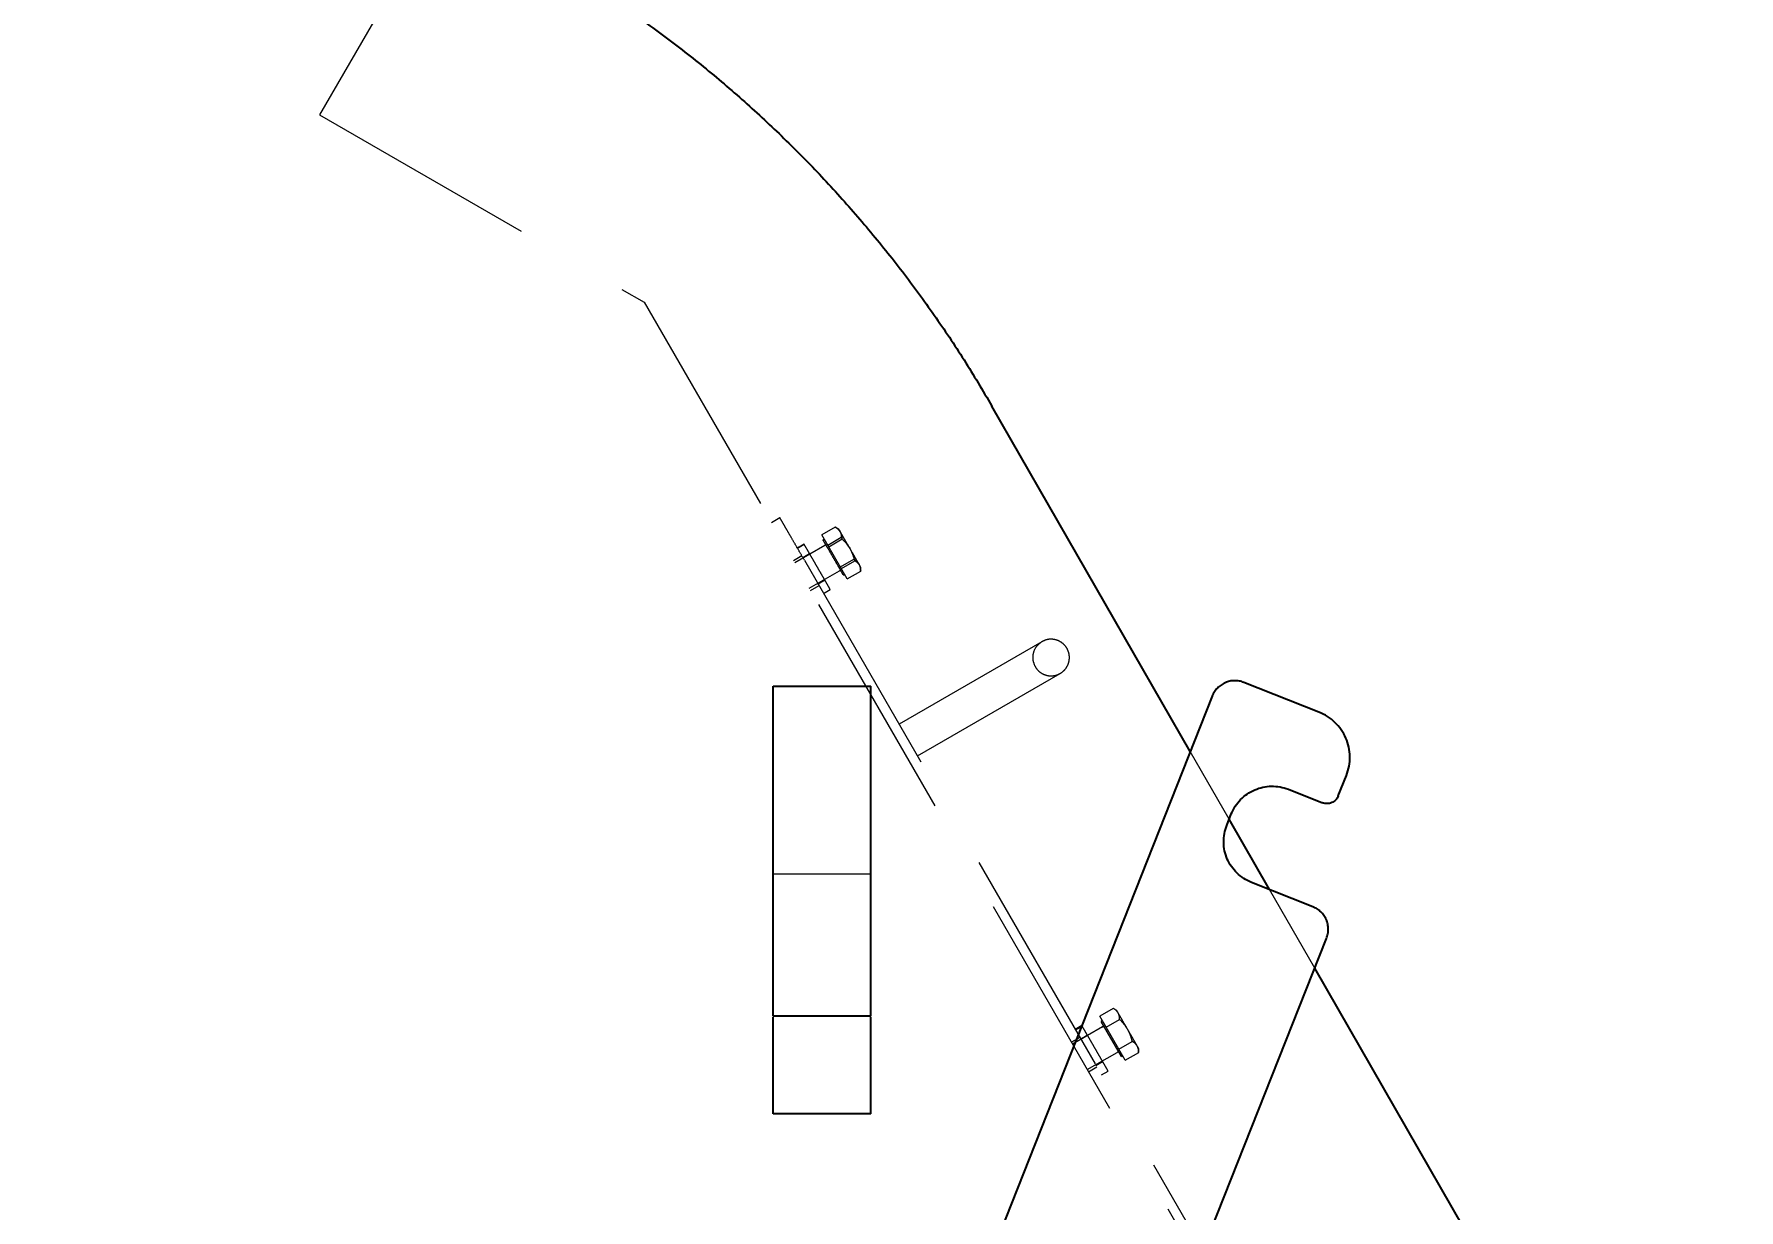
# Model space of a CAD drawing. Header units: millimetres. Extents: x 1293 to 41893, y 1011 to 26911.
# Drawn here: x 11775.5 to 12240.6, y 7278.3 to 7599.1 of the extents above; entities that cross this region are included whole.
import ezdxf

# ---------------------------------------------------------------- set-up
doc = ezdxf.new("R2010")
doc.units = ezdxf.units.MM
doc.header["$LTSCALE"] = 50
doc.linetypes.add('HIDDEN', pattern=[1.905, 1.27, -0.635])
doc.layers.add('CAPA_1', color=7, linetype='Continuous')
doc.layers.add('MAQUINAS', color=11, linetype='Continuous')
doc.styles.add('SLDTEXTSTYLE0', font='TXT', dxfattribs={"width": 0.75})
doc.dimstyles.new('SLDDIMSTYLE0', dxfattribs={"dimtxt": 100, "dimasz": 100, "dimexe": 0, "dimexo": 0.0625, "dimgap": 25, "dimtad": 2, "dimdec": 0, "dimlfac": 1.5, "dimrnd": 1e-09, "dimzin": 12, "dimdsep": 46, "dimtxsty": 'SLDTEXTSTYLE0', "dimsah": 1, "dimcen": 0.09, "dimadec": 0, "dimazin": 3, "dimtfac": 1, "dimtdec": 0, "dimtofl": 0, "dimtmove": 0, "dimatfit": 3, "dimfxl": 1, "dimfrac": 2, "dimtolj": 1, "dimtzin": 12, "dimarcsym": 0})

# ---------------------------------------------------------------- blocks, each defined once
blk = doc.blocks.new('_D_5')
at = {"layer": 'CAPA_1', "transparency": 16777216}
for p, q in [((11574.4, 7831.18), (17588.06, 7831.18)), ((17538.06, 7831.18), (17538.06, 4708.49)), ((16485.16, 4708.49), (17588.06, 4708.49))]:
    blk.add_line(p, q, dxfattribs=at)
for points in [[(17538.06, 7831.18), (17522.68, 7731.18), (17553.45, 7731.18)], [(17538.06, 4708.49), (17553.45, 4808.49), (17522.68, 4808.49)]]:
    blk.add_solid(points, dxfattribs=at)
at = {"layer": 'CAPA_1', "transparency": 16777216, "insert": (17409.15, 6122.06), "char_height": 100, "attachment_point": 1, "rotation": 90, "style": 'SLDTEXTSTYLE0'}
blk.add_mtext('4684', dxfattribs=at)
blk = doc.blocks.new('_D_15')
at = {"layer": 'CAPA_1', "transparency": 16777216}
for p, q in [((6530.12, 8742.38), (6530.12, 9415.65)), ((16745.16, 6492), (16745.16, 9415.65)), ((6530.12, 9365.65), (16745.16, 9365.65))]:
    blk.add_line(p, q, dxfattribs=at)
for points in [[(6530.12, 9365.65), (6630.12, 9350.26), (6630.12, 9381.03)], [(16745.16, 9365.65), (16645.16, 9381.03), (16645.16, 9350.26)]]:
    blk.add_solid(points, dxfattribs=at)
at = {"layer": 'CAPA_1', "transparency": 16777216, "insert": (11452.92, 9494.55), "char_height": 100, "attachment_point": 1, "style": 'SLDTEXTSTYLE0'}
blk.add_mtext('15323', dxfattribs=at)

msp = doc.modelspace()

# ---------------------------------------------------------------- linework, layer by layer
at = {"layer": 'MAQUINAS', "linetype": 'HIDDEN', "lineweight": 18}
for p, q in [((11868.0250107, 7602.4845898), (11853.358344, 7577.0811779)), ((11853.358344, 7577.0811779), (11941.8587427, 7525.9854489)), ((11941.8587427, 7525.9854489), (12187.5502008, 7100.4353606)), ((11978.9305395, 7467.1085467), (11976.6211384, 7465.7752134)), ((11994.0431241, 7464.5810961), (11990.3733977, 7462.4623786)), ((11997.2949291, 7450.4739347), (11990.3733977, 7462.4623786)), ((11991.0674967, 7461.2601639), (11990.7210288, 7461.0601305)), ((11991.9721533, 7459.6932528), (11995.6418796, 7461.8119703)), ((11992.2354079, 7459.2372824), (11995.9051342, 7461.3559999)), ((11994.0430049, 7464.5813024), (11994.1861699, 7464.4846685)), ((11994.0431241, 7464.5810961), (11994.1887395, 7464.4829349)), ((11994.1965087, 7464.4963914), (11994.1938308, 7464.4979375)), ((11994.9679913, 7464.0509757), (11994.1965087, 7464.4963914)), ((11995.6418796, 7461.8119703), (11995.8528444, 7461.5833987)), ((11995.644191, 7461.8079667), (11995.8480792, 7461.5870592)), ((11984.9305296, 7456.7162361), (11982.6211384, 7455.3829085)), ((11991.1412854, 7459.5322249), (11982.9544685, 7454.805564)), ((11985.5215001, 7459.9326451), (11983.6855362, 7458.8726508)), ((11984.0741216, 7459.0951149), (11983.6857549, 7458.872272)), ((11983.6858687, 7458.8720749), (11985.5292614, 7459.9192022)), ((11985.5216204, 7459.9324368), (11983.6920921, 7458.8612957)), ((11983.6926619, 7458.8603088), (11985.545284, 7459.8914502)), ((11985.088335, 7459.6807313), (11985.4755308, 7459.9055996)), ((11985.1888667, 7456.2687831), (11987.0337497, 7457.313352)), ((11987.0261087, 7457.3265866), (11985.205233, 7456.2404359)), ((11985.5972062, 7455.5615413), (12147.2638728, 7175.5466607)), ((11987.0250493, 7457.3284215), (11986.7339275, 7457.1582083)), ((11995.4329189, 7453.6990308), (11999.1026452, 7455.8177483)), ((11997.836364, 7459.0828085), (11997.982952, 7458.8289107)), ((11997.836364, 7459.0828085), (11997.9634276, 7458.8163017)), ((11997.8387351, 7459.0787017), (11997.961673, 7458.82085)), ((11986.9544685, 7447.8773607), (11995.1412854, 7452.6040217)), ((11995.6711363, 7452.4862929), (11995.6856526, 7452.46115)), ((11995.6961736, 7453.2430604), (11999.3658999, 7455.3617779)), ((11996.2543622, 7451.4761161), (11996.6008301, 7451.6761494)), ((11997.2949291, 7450.4739347), (12000.9646554, 7452.5926521)), ((12000.9679913, 7452.7647472), (12000.9679913, 7453.6586709)), ((11987.2878051, 7447.3000047), (11989.5971963, 7448.6333323)), ((11989.2926716, 7449.0541179), (11991.1748335, 7450.1407845)), ((11990.8422029, 7446.4769405), (11992.6781668, 7447.5369348)), ((12050.4016827, 7433.3168954), (12011.4305395, 7410.8168954)), ((12016.4305395, 7402.1566414), (12055.4016827, 7424.6566414)), ((12101.4948346, 7384.8614998), (12090.8849707, 7403.3393262)), ((12003.72684, 7369.8435736), (11977.0601733, 7369.8435736)), ((12124.836535, 7344.2102817), (12112.5180443, 7365.6638023)), ((12069.8731214, 7333.2396879), (12066.2033951, 7331.1209704)), ((12073.1315984, 7319.1209704), (12066.2033951, 7331.1209704)), ((12066.9008301, 7329.9129776), (12066.5543622, 7329.7129443)), ((12067.9354459, 7328.1209704), (12071.6051722, 7330.2396879)), ((12070.8013247, 7332.7037895), (12069.8673468, 7333.2430219)), ((12060.7176749, 7325.3423832), (12058.4544718, 7324.0357223)), ((12066.9746187, 7328.1850387), (12058.7878018, 7323.4583777)), ((12061.3086454, 7328.5587922), (12059.5188695, 7327.5254646)), ((12059.5516308, 7327.4687205), (12061.3213807, 7328.5367341)), ((12061.3535379, 7328.4810362), (12059.597106, 7327.389955)), ((12059.5990756, 7327.3865436), (12061.4318315, 7328.3454276)), ((12062.8119788, 7325.9549425), (12060.9760049, 7324.8949425)), ((12060.9885174, 7324.8732702), (12062.8123623, 7325.9542781)), ((12062.8345253, 7325.9158907), (12061.034336, 7324.7939102)), ((12072.0876955, 7320.1289298), (12066.5543622, 7329.7129443)), ((12062.7878018, 7316.5301745), (12070.9746187, 7321.2568354)), ((12071.3995476, 7322.1209704), (12075.0692739, 7324.2396879)), ((12073.1315984, 7319.1209704), (12076.8013247, 7321.2396879)), ((12076.8013247, 7321.2396879), (12076.8013247, 7322.3114846)), ((12063.1211384, 7315.9528185), (12065.3843416, 7317.2594794)), ((12065.1260049, 7317.7069316), (12066.9619788, 7318.7669316)), ((12066.6755362, 7315.1297543), (12068.4653121, 7316.1630819)), ((12072.0876955, 7320.1289298), (12072.4341634, 7320.3289631))]:
    msp.add_line(p, q, dxfattribs=at)
at = {"layer": 'MAQUINAS', "linetype": 'Continuous', "lineweight": 25}
for p, q in [((12090.8849707, 7403.3393262), (12036.7494008, 7497.6202402)), ((12096.8727438, 7418.4636361), (11965.0615351, 7085.5262403)), ((11977.0601733, 7421.1769069), (12003.72684, 7421.1769069)), ((12125.9805909, 7414.1098492), (12105.5253393, 7422.2081628)), ((12131.2610132, 7391.2259532), (12133.4696442, 7396.8046582)), ((12117.6368738, 7393.0347415), (12126.9347155, 7389.3536899)), ((11977.0601733, 7344.5102403), (11977.0601733, 7387.8435736)), ((12003.72684, 7344.5102403), (12003.72684, 7387.8435736)), ((12100.8351847, 7383.195313), (12102.0622019, 7386.2945935)), ((12112.5180443, 7365.6638023), (12101.4948346, 7384.8614998)), ((12124.3114477, 7360.9947481), (12107.5753327, 7367.6206411)), ((12039.6900389, 7129.1416775), (12128.0559743, 7352.3421526)), ((12246.3935066, 7132.5102403), (12124.836535, 7344.2102817)), ((11977.0601733, 7331.1769069), (12003.72684, 7331.1769069)), ((11977.0601733, 7311.1769069), (11977.0601733, 7330.9435669)), ((12003.72684, 7311.1769069), (12003.72684, 7330.9435736)), ((12003.72684, 7304.5102403), (11977.0601733, 7304.5102403))]:
    msp.add_line(p, q, dxfattribs=at)
at = {"layer": 'MAQUINAS', "linetype": 'HIDDEN', "lineweight": 18}
for centre, start, end in [((11990.9412854, 7459.8786351), 300, 30), ((11995.3412854, 7452.2576115), 30, 120), ((12066.7746187, 7328.5314488), 300, 30), ((12071.1746187, 7320.9104253), 30, 120)]:
    msp.add_arc(centre, 0.4, start, end, dxfattribs=at)
at = {"layer": 'MAQUINAS', "linetype": 'Continuous', "lineweight": 25}
for points in [[(11913.4165986, 7620.848392), (11917.6368716, 7618.3579913), (11926.0774176, 7613.3771897), (11938.3050102, 7605.2074931), (11950.1850887, 7596.5462417), (11961.6652115, 7587.3590808), (11972.7309362, 7577.677602), (11983.3585697, 7567.516914), (11993.5282756, 7556.8979096), (12003.2191444, 7545.8404072), (12012.4160472, 7534.3680874), (12021.0873803, 7522.4953656), (12029.2674537, 7510.2747125), (12034.2554185, 7501.8383976), (12036.7494008, 7497.6202402)], [(11977.0601733, 7387.8435736), (11977.0601733, 7389.2980123), (11977.0601733, 7392.2068896), (11977.0601733, 7396.4955479), (11977.0601733, 7400.6361695), (11977.0601733, 7404.5579022), (11977.0601733, 7408.1936633), (11977.0601733, 7411.4811721), (11977.0601733, 7414.3644462), (11977.0601733, 7416.793153), (11977.0601733, 7418.7294644), (11977.0601733, 7420.1263375), (11977.0601733, 7421.0117924), (11977.0601733, 7421.1218687), (11977.0601733, 7421.1769069)], [(12003.72684, 7387.8435736), (12003.72684, 7389.2980123), (12003.72684, 7392.2068896), (12003.72684, 7396.4955479), (12003.72684, 7400.6361695), (12003.72684, 7404.5579022), (12003.72684, 7408.1936633), (12003.72684, 7411.4811721), (12003.72684, 7414.3644462), (12003.72684, 7416.793153), (12003.72684, 7418.7294644), (12003.72684, 7420.1263375), (12003.72684, 7421.0117924), (12003.72684, 7421.1218687), (12003.72684, 7421.1769069)], [(12105.5253393, 7422.2081628), (12105.1105133, 7422.3457089), (12104.2808615, 7422.620801), (12102.9646534, 7422.7155384), (12101.6592272, 7422.5697077), (12100.406581, 7422.167063), (12099.2555968, 7421.5295044), (12098.2557006, 7420.677676), (12097.4237976, 7419.6533147), (12097.0564284, 7418.8601956), (12096.8727438, 7418.4636361)], [(12133.4696442, 7396.8046582), (12133.7447363, 7397.6343101), (12134.2949206, 7399.2936139), (12134.4843955, 7401.9260299), (12134.192734, 7404.5368823), (12133.3874445, 7407.0421748), (12132.1123275, 7409.3441431), (12130.4086706, 7411.3439356), (12128.359948, 7413.0077417), (12126.7737099, 7413.74248), (12125.9805909, 7414.1098492)], [(12102.0622019, 7386.2945935), (12102.3928342, 7387.0084007), (12103.0540987, 7388.436015), (12104.5515242, 7390.2798653), (12106.3513374, 7391.8131565), (12108.4231089, 7392.9607618), (12110.6778721, 7393.6855223), (12113.0276393, 7393.9480177), (12115.3968137, 7393.7774903), (12116.8901871, 7393.2823244), (12117.6368738, 7393.0347415)], [(12131.2610132, 7391.2259532), (12131.0536415, 7390.8382767), (12130.6388979, 7390.0629235), (12129.5166074, 7389.3222188), (12128.2084091, 7389.0110969), (12127.35928, 7389.2394922), (12126.9347155, 7389.3536899)], [(12107.5753327, 7367.6206411), (12106.8615256, 7367.9512733), (12105.4339113, 7368.6125378), (12103.590061, 7370.1099633), (12102.0567698, 7371.9097766), (12100.9091644, 7373.981548), (12100.1844039, 7376.2363113), (12099.9219086, 7378.5860785), (12100.0924359, 7380.9552529), (12100.5876018, 7382.4486263), (12100.8351847, 7383.195313)], [(12128.0559743, 7352.3421526), (12128.1935204, 7352.7569786), (12128.4686125, 7353.5866305), (12128.56335, 7354.9028385), (12128.4175192, 7356.2082647), (12128.0148745, 7357.4609109), (12127.377316, 7358.6118951), (12126.5254875, 7359.6117913), (12125.5011262, 7360.4436944), (12124.7080072, 7360.8110636), (12124.3114477, 7360.9947481)], [(11977.0601733, 7331.1769069), (11977.0601733, 7331.2265298), (11977.0601733, 7331.3257754), (11977.0601733, 7332.1186106), (11977.0601733, 7333.3508611), (11977.0601733, 7335.0218176), (11977.0601733, 7337.0547676), (11977.0601733, 7339.3749348), (11977.0601733, 7341.8922602), (11977.0601733, 7343.6375802), (11977.0601733, 7344.5102403)], [(12003.72684, 7331.1769069), (12003.72684, 7331.2265298), (12003.72684, 7331.3257754), (12003.72684, 7332.1186106), (12003.72684, 7333.3508611), (12003.72684, 7335.0218176), (12003.72684, 7337.0547676), (12003.72684, 7339.3749348), (12003.72684, 7341.8922602), (12003.72684, 7343.6375802), (12003.72684, 7344.5102403)], [(11977.0601733, 7304.5102403), (11977.0601733, 7304.5350517), (11977.0601733, 7304.5846745), (11977.0601733, 7304.9810921), (11977.0601733, 7305.5972174), (11977.0601733, 7306.4326956), (11977.0601733, 7307.4491706), (11977.0601733, 7308.6092542), (11977.0601733, 7309.8679169), (11977.0601733, 7310.7405769), (11977.0601733, 7311.1769069)], [(12003.72684, 7304.5102403), (12003.72684, 7304.5350517), (12003.72684, 7304.5846745), (12003.72684, 7304.9810921), (12003.72684, 7305.5972174), (12003.72684, 7306.4326956), (12003.72684, 7307.4491706), (12003.72684, 7308.6092542), (12003.72684, 7309.8679169), (12003.72684, 7310.7405769), (12003.72684, 7311.1769069)]]:
    msp.add_open_spline(points, degree=3, dxfattribs=at)
at = {"layer": 'MAQUINAS', "linetype": 'HIDDEN', "lineweight": 18}
for points in [[(11985.5972062, 7455.5615413), (11985.1608762, 7456.3172871), (11984.2882161, 7457.8287786), (11983.0295534, 7460.0088463), (11981.8694699, 7462.01817), (11980.8529948, 7463.7787564), (11980.0175166, 7465.2258472), (11979.4013914, 7466.2930074), (11979.0049737, 7466.9796228), (11978.9553509, 7467.0655721), (11978.9305395, 7467.1085467)], [(11998.0996186, 7458.6268381), (11997.8370321, 7459.0816513), (11997.3118591, 7459.9912776), (11996.5694898, 7461.2770991), (11995.9107525, 7462.4180655), (11995.595738, 7462.9636866), (11995.4382307, 7463.2364972)], [(12000.6293792, 7454.2451642), (12000.4909118, 7454.4849968), (12000.213977, 7454.9646621), (11999.5967733, 7456.0336902), (11998.8821665, 7457.2714255), (11998.3604679, 7458.1750339), (11998.0996186, 7458.6268381)], [(12050.4016827, 7433.3168954), (12049.8718546, 7432.9242142), (12048.8121983, 7432.1388518), (12047.9590198, 7430.3111509), (12047.7840437, 7428.3017263), (12048.3090517, 7427.0917544), (12048.5715557, 7426.4867684)], [(12048.5715557, 7426.4867684), (12048.8533878, 7426.0826959), (12049.4170521, 7425.2745509), (12050.6625629, 7424.4397162), (12052.0741316, 7423.9810127), (12053.5641425, 7423.9575435), (12054.9951804, 7424.366078), (12056.2464429, 7425.1728404), (12057.2095185, 7426.3079768), (12057.8016447, 7427.6738276), (12057.9717738, 7429.1527521), (12057.705294, 7430.6173469), (12057.0250501, 7431.9416549), (12055.9900021, 7433.0109751), (12054.6878803, 7433.7356555), (12053.2360742, 7434.0441911), (12051.7400128, 7433.9439583), (12050.8477927, 7433.5259164), (12050.4016827, 7433.3168954)], [(12071.2032485, 7332.007637), (12071.0868915, 7332.2091733), (12070.8541775, 7332.6122457), (12070.8189423, 7332.6732749), (12070.8013247, 7332.7037895)], [(12073.8013247, 7327.507637), (12073.5393545, 7327.9613827), (12073.0154142, 7328.868874), (12072.2862239, 7330.1318686), (12071.6476384, 7331.2379311), (12071.3513784, 7331.7510684), (12071.2032485, 7332.007637)], [(12076.3994009, 7323.007637), (12076.2512709, 7323.2642057), (12075.9550109, 7323.777343), (12075.3164255, 7324.8834055), (12074.5872352, 7326.1464001), (12074.0632948, 7327.0538914), (12073.8013247, 7327.507637)], [(12076.8013247, 7322.3114846), (12076.7837071, 7322.3419992), (12076.7484718, 7322.4030284), (12076.5157579, 7322.8061008), (12076.3994009, 7323.007637)]]:
    msp.add_open_spline(points, degree=3, dxfattribs=at)
for points, knots in [([(11996.2335377, 7451.512185), (11996.2093161, 7451.5541381), (11996.1578556, 7451.6432703), (11995.5744185, 7452.6538131), (11994.6899565, 7454.1857463), (11993.6112526, 7456.0541161), (11992.519544, 7457.9450109), (11991.5632134, 7459.6014241), (11990.9421193, 7460.6771907), (11990.6673356, 7461.15313), (11990.7350959, 7461.0357656), (11990.7418533, 7461.0240615)], [0, 0, 0, 0, 0.11115366259, 0.23615366259, 0.36115366259, 0.48615366259, 0.61115366259, 0.73615366259, 0.86115366259, 0.98615366259, 1, 1, 1, 1]), ([(11995.4369559, 7463.2387053), (11995.2651808, 7463.4861018), (11994.9045458, 7464.0055009), (11994.3391141, 7464.383401), (11994.0430049, 7464.5813024)], [0, 0, 0, 0, 0.476312925, 1, 1, 1, 1]), ([(11995.4382307, 7463.2364972), (11995.2662691, 7463.4842167), (11994.9052425, 7464.0042941), (11994.3394318, 7464.3828508), (11994.0431241, 7464.5810961)], [0, 0, 0, 0, 0.476312925, 1, 1, 1, 1]), ([(11994.3795694, 7464.3541271), (11994.5301227, 7464.2628759), (11994.9251375, 7464.0234553), (11995.1614523, 7463.6769959), (11995.3076996, 7463.4625838)], [0, 0, 0, 0, 0.3811333178, 1, 1, 1, 1]), ([(11994.3822172, 7464.3525093), (11994.5316368, 7464.2620365), (11994.9252769, 7464.0236895), (11995.1606033, 7463.6785885), (11995.3066034, 7463.4644824)], [0, 0, 0, 0, 0.3795841693, 1, 1, 1, 1]), ([(11995.4382307, 7463.2364972), (11995.3178149, 7463.4450636), (11995.0769831, 7463.8621965), (11994.9464406, 7464.0883027), (11994.977768, 7464.034042), (11994.9822537, 7464.0262726)], [0, 0, 0, 0, 0.4614427049, 0.9228854097, 1, 1, 1, 1]), ([(11995.3066034, 7463.4644824), (11995.4139105, 7463.2284943), (11995.6391976, 7462.7330467), (11995.6409578, 7462.1285417), (11995.6418796, 7461.8119703)], [0, 0, 0, 0, 0.476312925, 1, 1, 1, 1]), ([(11995.3076996, 7463.4625838), (11995.4152028, 7463.226256), (11995.6409016, 7462.7300951), (11995.6430605, 7462.1248997), (11995.644191, 7461.8079667)], [0, 0, 0, 0, 0.476312925, 1, 1, 1, 1]), ([(11995.9027036, 7461.3602099), (11995.8793705, 7461.7155987), (11995.8348152, 7462.3942269), (11995.5653199, 7462.9662455), (11995.4369559, 7463.2387053)], [0, 0, 0, 0, 0.523687075, 1, 1, 1, 1]), ([(11995.9051342, 7461.3559999), (11995.8816026, 7461.7117326), (11995.8366683, 7462.3910174), (11995.5667814, 7462.9637143), (11995.4382307, 7463.2364972)], [0, 0, 0, 0, 0.523687075, 1, 1, 1, 1]), ([(11998.0972476, 7458.6309449), (11997.7962637, 7459.1021375), (11997.1643601, 7460.0913876), (11996.3363315, 7460.9241191), (11995.9027036, 7461.3602099)], [0, 0, 0, 0, 0.476312925, 1, 1, 1, 1]), ([(11998.0996186, 7458.6268381), (11997.7986444, 7459.0980141), (11997.166761, 7460.0872292), (11996.3387519, 7460.9199269), (11995.9051342, 7461.3559999)], [0, 0, 0, 0, 0.476312925, 1, 1, 1, 1]), ([(11992.6696731, 7447.5516464), (11992.6723925, 7447.5469362), (11992.6934441, 7447.5104738), (11992.6036297, 7447.6660368), (11992.3944052, 7448.0284243), (11992.04875, 7448.6271166), (11991.5958421, 7449.4115762), (11991.0483376, 7450.3598818), (11990.4279488, 7451.4344268), (11989.7576476, 7452.5954224), (11989.0626763, 7453.799148), (11988.3690913, 7455.0004725), (11987.7029467, 7456.1542688), (11987.0891793, 7457.2173451), (11986.5510604, 7458.1493944), (11986.1079085, 7458.9169561), (11985.7796316, 7459.4855483), (11985.5663248, 7459.8550065), (11985.5365219, 7459.9066267), (11985.5216204, 7459.9324368)], [0, 0, 0, 0, 0.009186301, 0.0711121572, 0.1330380134, 0.1949638696, 0.2568897258, 0.318815582, 0.3807414382, 0.4426672943, 0.5045931505, 0.5665190067, 0.6284448629, 0.6903707191, 0.7522965753, 0.8142224314, 0.8761482876, 0.9380741438, 1, 1, 1, 1]), ([(11999.3635884, 7455.3657815), (11999.2027367, 7455.9593596), (11998.8955844, 7457.0928192), (11998.3548205, 7458.1346889), (11998.0972476, 7458.6309449)], [0, 0, 0, 0, 0.523687075, 1, 1, 1, 1]), ([(11999.3658999, 7455.3617779), (11999.2050584, 7455.9553383), (11998.8979256, 7457.0887641), (11998.3571819, 7458.1305988), (11998.0996186, 7458.6268381)], [0, 0, 0, 0, 0.523687075, 1, 1, 1, 1]), ([(11999.1026452, 7455.8177483), (11999.398953, 7455.619503), (11999.9647637, 7455.2409463), (12000.3257903, 7454.720869), (12000.4977519, 7454.4731494)], [0, 0, 0, 0, 0.523687075, 1, 1, 1, 1]), ([(11999.1050759, 7455.8135383), (11999.4011851, 7455.6156369), (11999.9666167, 7455.2377368), (12000.3272517, 7454.7183377), (12000.4990268, 7454.4709412)], [0, 0, 0, 0, 0.523687075, 1, 1, 1, 1]), ([(12000.6282831, 7454.2470628), (12000.4773688, 7454.4583273), (12000.1605303, 7454.9018686), (11999.6374952, 7455.2063359), (11999.3635884, 7455.3657815)], [0, 0, 0, 0, 0.476312925, 1, 1, 1, 1]), ([(12000.6293792, 7454.2451642), (12000.4786611, 7454.456089), (12000.1622344, 7454.898917), (11999.6395979, 7455.2026939), (11999.3658999, 7455.3617779)], [0, 0, 0, 0, 0.47631292503, 1, 1, 1, 1]), ([(12000.4977519, 7454.4731494), (12000.6263026, 7454.2003665), (12000.8961894, 7453.6276696), (12000.9411238, 7452.9483848), (12000.9646554, 7452.5926521)], [0, 0, 0, 0, 0.476312925, 1, 1, 1, 1]), ([(12000.4990268, 7454.4709412), (12000.6273909, 7454.1984814), (12000.8968862, 7453.6264628), (12000.9414415, 7452.9478346), (12000.9647745, 7452.5924457)], [0, 0, 0, 0, 0.476312925, 1, 1, 1, 1]), ([(12000.9526696, 7452.7647472), (12000.9501093, 7453.0215809), (12000.9446845, 7453.5657814), (12000.7376227, 7454.0116307), (12000.6282831, 7454.2470628)], [0, 0, 0, 0, 0.47194693592, 1, 1, 1, 1]), ([(12000.953729, 7453.683374), (12000.9474258, 7453.6942915), (12000.9335546, 7453.718317), (12000.7367523, 7454.0591886), (12000.6293792, 7454.2451642)], [0, 0, 0, 0, 0.4544116512, 1, 1, 1, 1]), ([(12000.9524531, 7452.7678394), (12000.9500399, 7453.023303), (12000.9449154, 7453.5657863), (12000.7385592, 7454.0100899), (12000.6293792, 7454.2451642)], [0, 0, 0, 0, 0.4709150384, 1, 1, 1, 1]), ([(12067.8187759, 7328.3230488), (12067.7824237, 7328.3860126), (12067.4428533, 7328.9741659), (12067.039343, 7329.6730663), (12066.947001, 7329.8330072), (12066.9008301, 7329.9129776)], [0, 0, 0, 0, 0.0565538964, 0.5282769482, 1, 1, 1, 1]), ([(12071.2032485, 7332.007637), (12071.041774, 7332.2371923), (12070.7027648, 7332.7191345), (12070.1582676, 7333.0607751), (12069.8731214, 7333.2396879)], [0, 0, 0, 0, 0.47631292503, 1, 1, 1, 1]), ([(12071.6051722, 7330.2396879), (12071.5928023, 7330.576088), (12071.5691815, 7331.2184567), (12071.3213119, 7331.7530184), (12071.2032485, 7332.007637)], [0, 0, 0, 0, 0.523687075, 1, 1, 1, 1]), ([(12073.8013247, 7327.507637), (12073.5000812, 7327.9792793), (12072.8676326, 7328.9694733), (12072.0390764, 7329.8031186), (12071.6051722, 7330.2396879)], [0, 0, 0, 0, 0.476312925, 1, 1, 1, 1]), ([(12068.4495611, 7316.1903635), (12068.4536677, 7316.1832507), (12068.4687623, 7316.1571059), (12068.3551852, 7316.3538273), (12068.1140156, 7316.7715454), (12067.7430164, 7317.4141349), (12067.2671652, 7318.2383332), (12066.7013591, 7319.2183381), (12066.0676263, 7320.3159955), (12065.3895395, 7321.4904764), (12064.6925999, 7322.6976111), (12064.0029654, 7323.8920932), (12063.3464599, 7325.0291941), (12062.7479534, 7326.0658376), (12062.2290417, 7326.9646191), (12061.8124342, 7327.6862045), (12061.5016942, 7328.2244219), (12061.4029233, 7328.3954981), (12061.3535379, 7328.4810362)], [0, 0, 0, 0, 0.0243094782, 0.089355513, 0.1544015478, 0.2194475826, 0.2844936174, 0.3495396522, 0.4145856869, 0.4796317217, 0.5446777565, 0.6097237913, 0.6747698261, 0.7398158609, 0.8048618956, 0.8699079304, 0.9349539652, 1, 1, 1, 1]), ([(12067.5144178, 7328.0500792), (12067.4312562, 7328.1941193), (12067.1725499, 7328.6422117), (12067.1418561, 7328.695375), (12067.1210288, 7328.7314488)], [0, 0, 0, 0, 0.3214516312, 1, 1, 1, 1]), ([(12075.0692739, 7324.2396879), (12074.9081459, 7324.8337445), (12074.600466, 7325.9681179), (12074.0591571, 7327.0109315), (12073.8013247, 7327.507637)], [0, 0, 0, 0, 0.523687075, 1, 1, 1, 1]), ([(12076.3994009, 7323.007637), (12076.2379264, 7323.2371923), (12075.8989172, 7323.7191345), (12075.35442, 7324.0607751), (12075.0692739, 7324.2396879)], [0, 0, 0, 0, 0.476312925, 1, 1, 1, 1]), ([(12076.8013247, 7321.2396879), (12076.7889547, 7321.576088), (12076.7653339, 7322.2184567), (12076.5174643, 7322.7530184), (12076.3994009, 7323.007637)], [0, 0, 0, 0, 0.523687075, 1, 1, 1, 1])]:
    msp.add_open_spline(points, degree=3, knots=knots, dxfattribs=at)

# ---------------------------------------------------------------- dimensions: what is measured, and where the dimension line sits
at = {"layer": 'CAPA_1'}
dim = msp.add_linear_dim(base=(16745.1618891, 9365.6463094), p1=(6530.1246702, 8678.8772747), p2=(16745.1618891, 6428.5014528), dimstyle='SLDDIMSTYLE0', dxfattribs=at)
dim.commit()
dim.dimension.update_dxf_attribs({"geometry": '_D_15', "text_midpoint": (11637.6432797, 9365.6463094), "dimtype": 160})
dim = msp.add_linear_dim(base=(17538.0605071, 4708.4929069), p1=(11510.8968592, 7831.1769069), p2=(16421.6646746, 4708.4929069), angle=90, dimstyle='SLDDIMSTYLE0', dxfattribs=at)
dim.commit()
dim.dimension.update_dxf_attribs({"geometry": '_D_5', "text_midpoint": (17538.0605071, 6269.8349069), "dimtype": 160})

doc.saveas('drawing.dxf')
